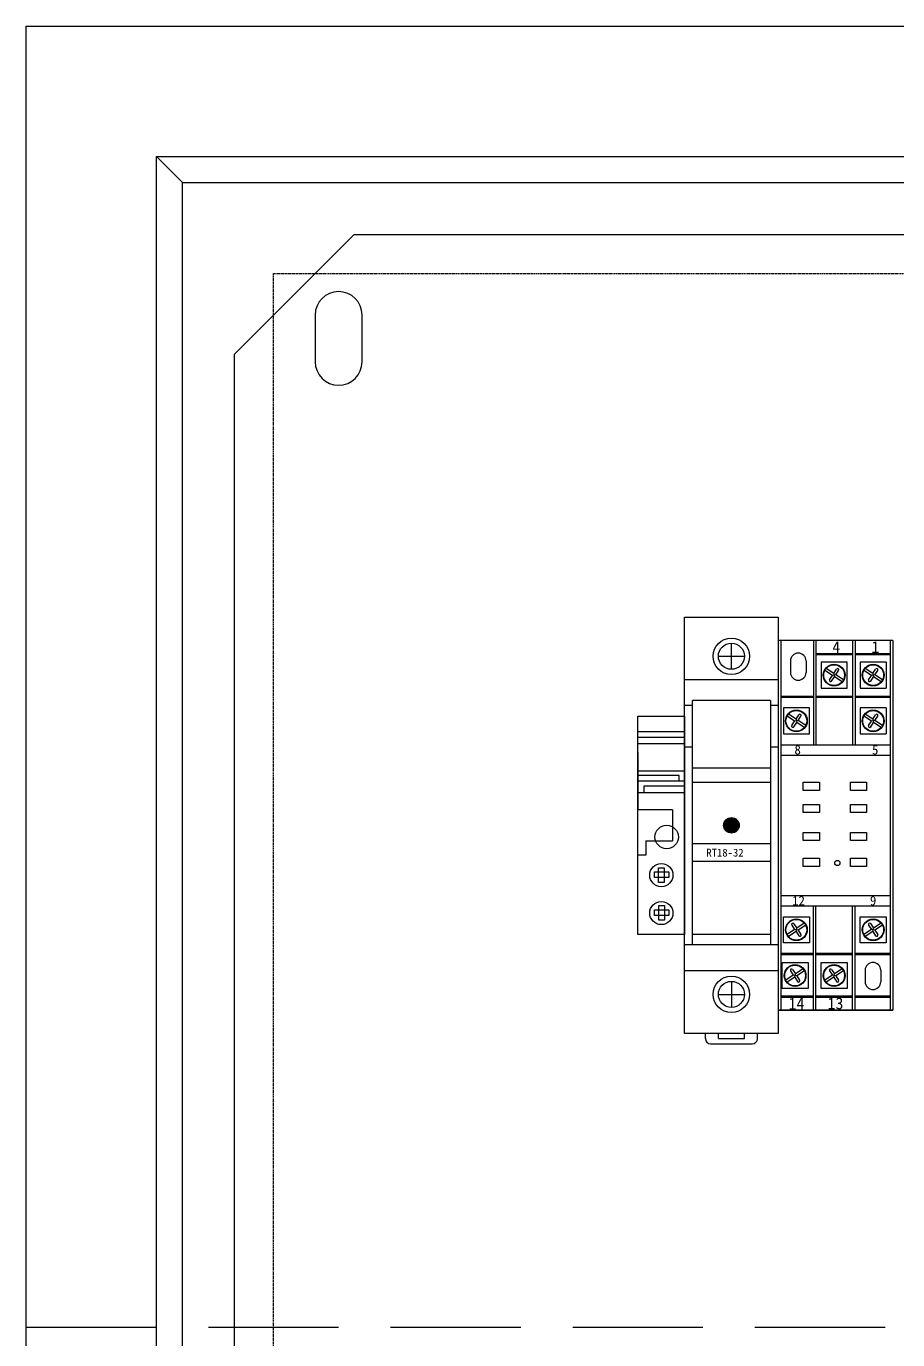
# Model space of a CAD drawing. Extents: x 1487280 to 1487680, y 431938 to 432438.
# Drawn here: x 1487279.6 to 1487447, y 432185.9 to 432438.4 of the extents above; entities that cross this region are included whole.
import ezdxf

# ---------------------------------------------------------------- set-up
doc = ezdxf.new("R2010")
doc.units = 0
doc.header["$MEASUREMENT"] = 0
doc.linetypes.add('LYJS-XX', pattern=[0.35, 0.25, -0.1])
for name, color, linetype in [('LY-JS-BJ', 7, 'Continuous'), ('LY-JS-YQJ', 7, 'Continuous'), ('布置图', 20, 'Continuous')]:
    doc.layers.add(name, color=color, linetype=linetype)
doc.layers.add('LY-二次控制图', color=7, linetype='Continuous', lineweight=18)

# ---------------------------------------------------------------- blocks, each defined once
blk = doc.blocks.new('端子堵头')
at = {"layer": 'LY-JS-YQJ'}
for p, q in [((0, 39.03), (9, 39.03)), ((0, 37.96), (9, 37.96)), ((0, 36.73), (9, 36.73)), ((0, 35), (0, 24)), ((9, 35), (9, 24)), ((9, 34.58), (9, 33.47)), ((0, 31.48), (9, 31.48)), ((7.97, 30.59), (0, 30.59)), ((7.97, 29.53), (7.97, 30.59)), ((0, 29.53), (9, 29.53)), ((1.25, 27.32), (1.25, 28.56)), ((1.25, 28.56), (9, 28.56)), ((0, 27.32), (9, 27.32)), ((6.66, 24), (0, 24)), ((6.66, 24), (6.66, 18)), ((1.59, 18), (1.59, 15.27)), ((1.59, 18), (6.66, 18)), ((1.59, 15.27), (0, 15.27))]:
    blk.add_line(p, q, dxfattribs=at)
for points in [[(0, 42), (9, 42), (9, 0), (0, 0)], [(5.06, 12.84), (5.06, 10.03), (3.99, 10.03), (3.99, 12.84)], [(3.2, 12.05), (6.01, 12.05), (6.01, 10.99), (3.2, 10.99)], [(5.13, 5.6), (5.13, 2.79), (4.06, 2.79), (4.06, 5.6)], [(3.2, 4.76), (6.01, 4.76), (6.01, 3.69), (3.2, 3.69)]]:
    blk.add_lwpolyline(points, close=True, dxfattribs=at)
for centre in [(4.54, 11.43), (4.54, 4.14)]:
    blk.add_circle(centre, 2.23, dxfattribs=at)
blk = doc.blocks.new('RT18保险 正视图')
at = {"layer": 'LY-JS-YQJ'}
blk.add_hatch(color=1, dxfattribs=at).paths.add_polyline_path([(1.5, -40, 1), (-1.5, -40, 1)])
for p, q in [((-9, -80), (-9, 0)), ((-9, 0), (9, 0)), ((9, 0), (9, -80)), ((0, -10.01), (0, -5.01)), ((-2.5, -7.51), (2.5, -7.51)), ((9, -12.01), (-9, -12.01)), ((-7.5, -17), (-9, -17)), ((7.5, -16), (-7.5, -16)), ((-7.5, -63), (-7.5, -16)), ((7.5, -16), (7.5, -63)), ((9, -17), (7.5, -17)), ((-7.5, -25), (-9, -25)), ((9, -25), (7.5, -25)), ((7.5, -29), (-7.5, -29)), ((7.5, -31.75), (-7.5, -31.75)), ((-7.5, -43.5), (7.5, -43.5)), ((-7.5, -46.9), (7.5, -46.9)), ((9, -63), (-9, -63)), ((7.5, -61), (-7.5, -61)), ((9, -67.99), (-9, -67.99)), ((0, -69.99), (0, -74.99)), ((-2.5, -72.49), (2.5, -72.49)), ((9, -80), (-9, -80)), ((-5, -81), (-5, -80)), ((-2.5, -81), (-2.5, -80)), ((2.5, -81), (2.5, -80)), ((5, -81), (5, -80)), ((-4, -82), (4, -82)), ((-2.5, -81), (2.5, -81))]:
    blk.add_line(p, q, dxfattribs=at)
for centre, radius in [((0, -7.51), 3.5), ((0, -7.51), 2.5), ((0, -72.49), 3.5), ((0, -72.49), 2.5)]:
    blk.add_circle(centre, radius, dxfattribs=at)
at = {"layer": 'LY-JS-YQJ', "color": 1}
blk.add_circle((0, -40), 1.5, dxfattribs=at)
at = {"layer": 'LY-JS-YQJ'}
for centre, start, end in [((-4, -81), 180, 270), ((4, -81), 270, 0)]:
    blk.add_arc(centre, 1, start, end, dxfattribs=at)
at = {"layer": 'LY-JS-YQJ', "insert": (-4.8, -44.5), "char_height": 1.5, "width": 12.3, "attachment_point": 1}
blk.add_mtext('RT18-32', dxfattribs=at)
blk = doc.blocks.new('RT18-32X-6A')
at = {"layer": 'LY-JS-YQJ'}
blk.add_blockref('RT18保险 正视图', (9, 80), dxfattribs=at)
blk = doc.blocks.new('HH52P')
at = {"layer": 'LY-JS-YQJ'}
for p, q in [((0, 71), (0, 0)), ((22, 71), (0, 71)), ((0, 71), (0, 68.5)), ((0.5, 71), (0.5, 0)), ((6.75, 71), (6.75, 51)), ((7.25, 71), (7.25, 51)), ((14.25, 71), (14.25, 51)), ((14.75, 71), (14.75, 51)), ((21.5, 71), (21.5, 0)), ((22, 71), (22, 0)), ((7.25, 68.5), (14.25, 68.5)), ((7.25, 68.3), (14.25, 68.3)), ((14.75, 68.5), (21.5, 68.5)), ((14.75, 68.3), (21.5, 68.3)), ((2.34, 67.09), (2.34, 64.88)), ((5.34, 67.09), (5.34, 64.88)), ((8.24, 66.87), (8.24, 61.87)), ((13.24, 66.87), (8.24, 66.87)), ((10.67, 64.71), (9.21, 65.67)), ((13.24, 61.87), (13.24, 66.87)), ((20.74, 66.87), (15.74, 66.87)), ((15.74, 66.87), (15.74, 61.87)), ((18.17, 64.71), (16.71, 65.67)), ((20.74, 66.87), (20.74, 61.87)), ((10.4, 64.3), (8.95, 65.27)), ((9.86, 63.48), (10.4, 64.3)), ((10.26, 63.22), (10.8, 64.04)), ((11.07, 64.44), (10.4, 64.3)), ((10.67, 64.71), (11.21, 65.53)), ((10.67, 64.71), (10.8, 64.04)), ((12.26, 63.08), (10.8, 64.04)), ((11.07, 64.44), (11.61, 65.26)), ((12.53, 63.48), (11.07, 64.44)), ((17.9, 64.3), (16.45, 65.27)), ((17.36, 63.48), (17.9, 64.3)), ((17.76, 63.22), (18.3, 64.04)), ((18.57, 64.44), (17.9, 64.3)), ((18.17, 64.71), (18.71, 65.53)), ((18.17, 64.71), (18.3, 64.04)), ((19.76, 63.08), (18.3, 64.04)), ((18.57, 64.44), (19.11, 65.26)), ((20.03, 63.48), (18.57, 64.44)), ((8.24, 61.87), (13.24, 61.87)), ((15.74, 61.87), (20.74, 61.87)), ((0.5, 60.3), (6.75, 60.3)), ((0.5, 60.1), (6.75, 60.1)), ((0.99, 58.07), (0.99, 53.07)), ((5.99, 58.07), (0.99, 58.07)), ((5.99, 53.07), (5.99, 58.07)), ((7.25, 60.3), (14.25, 60.3)), ((7.25, 60.1), (14.25, 60.1)), ((14.75, 60.3), (21.5, 60.3)), ((14.75, 60.1), (21.5, 60.1)), ((15.74, 58.07), (15.74, 53.07)), ((20.74, 58.07), (15.74, 58.07)), ((20.74, 58.07), (20.74, 53.07)), ((3.15, 55.51), (1.7, 56.47)), ((3.42, 55.91), (1.96, 56.87)), ((3.82, 55.64), (3.15, 55.51)), ((3.42, 55.91), (3.96, 56.73)), ((3.42, 55.91), (3.55, 55.24)), ((3.82, 55.64), (4.36, 56.46)), ((5.28, 54.68), (3.82, 55.64)), ((17.9, 55.51), (16.45, 56.47)), ((18.17, 55.91), (16.71, 56.87)), ((18.57, 55.64), (17.9, 55.51)), ((18.17, 55.91), (18.71, 56.73)), ((18.17, 55.91), (18.3, 55.24)), ((18.57, 55.64), (19.11, 56.46)), ((20.03, 54.68), (18.57, 55.64)), ((0.99, 53.07), (5.99, 53.07)), ((2.61, 54.68), (3.15, 55.51)), ((3.01, 54.42), (3.55, 55.24)), ((5.01, 54.28), (3.55, 55.24)), ((15.74, 53.07), (20.74, 53.07)), ((17.36, 54.68), (17.9, 55.51)), ((17.76, 54.42), (18.3, 55.24)), ((19.76, 54.28), (18.3, 55.24)), ((0.5, 51), (21.5, 51)), ((0.5, 49), (21.5, 49)), ((0.5, 22), (21.5, 22)), ((0.5, 20), (21.5, 20)), ((0.99, 17.93), (5.99, 17.93)), ((0.99, 12.93), (0.99, 17.93)), ((5.99, 17.93), (5.99, 12.93)), ((6.75, 0), (6.75, 20)), ((7.25, 0), (7.25, 20)), ((14.25, 0), (14.25, 20)), ((14.75, 0), (14.75, 20)), ((15.74, 17.93), (20.74, 17.93)), ((15.74, 12.93), (15.74, 17.93)), ((20.74, 17.93), (20.74, 12.93)), ((3.15, 15.49), (1.7, 14.53)), ((2.61, 16.32), (3.15, 15.49)), ((3.01, 16.58), (3.55, 15.76)), ((3.82, 15.36), (3.15, 15.49)), ((3.42, 15.09), (3.55, 15.76)), ((5.01, 16.72), (3.55, 15.76)), ((5.28, 16.32), (3.82, 15.36)), ((3.82, 15.36), (4.36, 14.54)), ((17.9, 15.49), (16.45, 14.53)), ((17.36, 16.32), (17.9, 15.49)), ((17.76, 16.58), (18.3, 15.76)), ((18.57, 15.36), (17.9, 15.49)), ((18.17, 15.09), (18.3, 15.76)), ((19.76, 16.72), (18.3, 15.76)), ((20.03, 16.32), (18.57, 15.36)), ((18.57, 15.36), (19.11, 14.54)), ((5.99, 12.93), (0.99, 12.93)), ((3.42, 15.09), (1.96, 14.13)), ((3.42, 15.09), (3.96, 14.27)), ((20.74, 12.93), (15.74, 12.93)), ((18.17, 15.09), (16.71, 14.13)), ((18.17, 15.09), (18.71, 14.27)), ((0.5, 10.9), (6.75, 10.9)), ((0.5, 10.7), (6.75, 10.7)), ((7.25, 10.9), (14.25, 10.9)), ((7.25, 10.7), (14.25, 10.7)), ((14.75, 10.9), (21.5, 10.9)), ((14.75, 10.7), (21.5, 10.7)), ((0.74, 9.13), (5.74, 9.13)), ((0.74, 4.13), (0.74, 9.13)), ((2.76, 7.78), (3.3, 6.96)), ((4.76, 7.92), (3.3, 6.96)), ((5.74, 9.13), (5.74, 4.13)), ((8.24, 4.13), (8.24, 9.13)), ((8.24, 9.13), (13.24, 9.13)), ((10.26, 7.78), (10.8, 6.96)), ((12.26, 7.92), (10.8, 6.96)), ((13.24, 9.13), (13.24, 4.13)), ((16.7, 7.65), (16.7, 5.44)), ((19.7, 7.65), (19.7, 5.44)), ((2.9, 6.7), (1.45, 5.73)), ((3.17, 6.29), (1.71, 5.33)), ((2.36, 7.52), (2.9, 6.7)), ((3.57, 6.56), (2.9, 6.7)), ((3.17, 6.29), (3.3, 6.96)), ((3.17, 6.29), (3.71, 5.47)), ((5.03, 7.52), (3.57, 6.56)), ((3.57, 6.56), (4.11, 5.74)), ((10.4, 6.7), (8.95, 5.73)), ((10.67, 6.29), (9.21, 5.33)), ((9.86, 7.52), (10.4, 6.7)), ((11.07, 6.56), (10.4, 6.7)), ((10.67, 6.29), (10.8, 6.96)), ((10.67, 6.29), (11.21, 5.47)), ((12.53, 7.52), (11.07, 6.56)), ((11.07, 6.56), (11.61, 5.74)), ((0.5, 2.7), (6.75, 2.7)), ((5.74, 4.13), (0.74, 4.13)), ((7.25, 2.7), (14.25, 2.7)), ((13.24, 4.13), (8.24, 4.13)), ((14.75, 2.7), (21.5, 2.7)), ((0, 0), (22, 0)), ((22, 0), (0, 0)), ((0.5, 2.5), (6.75, 2.5)), ((7.25, 2.5), (14.25, 2.5)), ((14.75, 2.5), (21.5, 2.5))]:
    blk.add_line(p, q, dxfattribs=at)
for points in [[(4.81, 43.81), (7.91, 43.81), (7.91, 42.22), (4.81, 42.22)], [(13.87, 43.81), (16.97, 43.81), (16.97, 42.22), (13.87, 42.22)], [(4.81, 39.53), (7.91, 39.53), (7.91, 37.95), (4.81, 37.95)], [(13.87, 39.53), (16.97, 39.53), (16.97, 37.95), (13.87, 37.95)], [(4.81, 34.15), (7.91, 34.15), (7.91, 32.57), (4.81, 32.57)], [(13.87, 34.15), (16.97, 34.15), (16.97, 32.57), (13.87, 32.57)], [(4.81, 29.16), (7.91, 29.16), (7.91, 27.58), (4.81, 27.58)], [(13.87, 29.16), (16.97, 29.16), (16.97, 27.58), (13.87, 27.58)]]:
    blk.add_lwpolyline(points, close=True, dxfattribs=at)
for centre, radius in [((10.74, 64.37), 2.09), ((10.74, 64.37), 2), ((18.24, 64.37), 2.09), ((18.24, 64.37), 2), ((3.49, 55.57), 2.09), ((3.49, 55.57), 2), ((18.24, 55.57), 2.09), ((18.24, 55.57), 2), ((11.36, 28.27), 0.5), ((3.49, 15.43), 2.09), ((3.49, 15.43), 2), ((18.24, 15.43), 2.09), ((18.24, 15.43), 2), ((3.24, 6.63), 2.09), ((3.24, 6.63), 2), ((10.74, 6.63), 2.09), ((10.74, 6.63), 2)]:
    blk.add_circle(centre, radius, dxfattribs=at)
for centre, radius, start, end in [((3.84, 67.09), 1.5, 0, 180), ((11.41, 65.39), 0.24, 326.5949, 146.5949), ((18.91, 65.39), 0.24, 326.5949, 146.5949), ((3.84, 64.88), 1.5, 180, 0), ((10.06, 63.35), 0.24, 146.5949, 326.5949), ((17.56, 63.35), 0.24, 146.5949, 326.5949), ((4.16, 56.6), 0.24, 326.5949, 146.5949), ((18.91, 56.6), 0.24, 326.5949, 146.5949), ((2.81, 54.55), 0.24, 146.5949, 326.5949), ((17.56, 54.55), 0.24, 146.5949, 326.5949), ((2.81, 16.45), 0.24, 33.4051, 213.4051), ((17.56, 16.45), 0.24, 33.4051, 213.4051), ((4.16, 14.4), 0.24, 213.4051, 33.4051), ((18.91, 14.4), 0.24, 213.4051, 33.4051), ((2.56, 7.65), 0.24, 33.4051, 213.4051), ((10.06, 7.65), 0.24, 33.4051, 213.4051), ((18.2, 7.65), 1.5, 0, 180), ((3.91, 5.61), 0.24, 213.4051, 33.4051), ((11.41, 5.61), 0.24, 213.4051, 33.4051), ((18.2, 5.44), 1.5, 180, 0)]:
    blk.add_arc(centre, radius, start, end, dxfattribs=at)
for s, insert, char_height, width, attachment_point in [('{\\fSimSun|b0|i0|c134|p2;4}', (10.4, 70.88), 2.25, 1.0919, 1), ('{\\fSimSun|b0|i0|c134|p2;1}', (17.9, 70.88), 2.25, 1.0919, 1), ('{\\fSimSun|b0|i0|c134|p2;8}', (3.12, 50.91), 1.8, 0.8735, 1), ('{\\fSimSun|b0|i0|c134|p2;5}', (18.02, 50.91), 1.8, 0.8735, 1), ('{\\fSimSun|b0|i0|c134|p2;12}', (2.68, 21.91), 1.8, 0.8735, 1), ('{\\fSimSun|b0|i0|c134|p2;9}', (17.62, 21.91), 1.8, 0.8735, 1), ('{\\fSimSun|b0|i0|c134|p2;14}', (1.97, 0.12), 2.25, 1.0919, 7), ('{\\fSimSun|b0|i0|c134|p2;13}', (9.47, 0.12), 2.25, 1.0919, 7)]:
    blk.add_mtext(s, dxfattribs=dict(at, insert=insert, char_height=char_height, width=width, attachment_point=attachment_point))
blk = doc.blocks.new('400-500-明-底板')
at = {"layer": 'LY-JS-BJ', "color": 1}
blk.add_lwpolyline([(-137, 210), (137, 210), (160, 187), (160, -187), (137, -210), (-137, -210), (-160, -187), (-160, 187)], close=True, dxfattribs=at)
blk.add_lwpolyline([(-135.5, 185.5), (-135.5, 194.5, 1), (-144.5, 194.5), (-144.5, 185.5, 1)], format="xyb", close=True, dxfattribs=at)

msp = doc.modelspace()

# ---------------------------------------------------------------- linework, layer by layer
at = {"color": 6}
msp.add_circle((1487402.6, 432282.55), 2.25, dxfattribs=at)
at = {"layer": 'LY-JS-BJ', "color": 6, "ltscale": 50}
msp.add_line((1487304.57, 432413.37), (1487309.57, 432408.37), dxfattribs=at)
at = {"layer": 'LY-JS-BJ', "color": 6, "linetype": 'LYJS-XX', "ltscale": 100}
msp.add_line((1487279.57, 432188.37), (1487679.57, 432188.37), dxfattribs=at)
at = {"layer": 'LY-JS-BJ', "color": 6, "ltscale": 50}
for points in [[(1487304.57, 432413.37), (1487654.57, 432413.37), (1487654.57, 431963.37), (1487304.57, 431963.37)], [(1487309.57, 432408.37), (1487649.57, 432408.37), (1487649.57, 431968.37), (1487309.57, 431968.37)]]:
    msp.add_lwpolyline(points, close=True, dxfattribs=at)
at = {"layer": 'LY-JS-BJ', "color": 6, "linetype": 'LYJS-XX', "lineweight": -3}
msp.add_lwpolyline([(1487327.07, 432390.87), (1487632.07, 432390.87), (1487632.07, 431985.87), (1487327.07, 431985.87)], close=True, dxfattribs=at)
at = {"layer": '布置图', "ltscale": 50}
msp.add_lwpolyline([(1487279.57, 432438.37), (1487679.57, 432438.37), (1487679.57, 431938.37), (1487279.57, 431938.37)], close=True, dxfattribs=at)

# ---------------------------------------------------------------- block references
at = {"layer": 'LY-JS-BJ', "color": 6, "lineweight": -3}
msp.add_blockref('400-500-明-底板', (1487479.57, 432188.37), dxfattribs=at)
at = {"layer": 'LY-二次控制图', "color": 6, "lineweight": -3}
for name, p in [('RT18-32X-6A', (1487406.04, 432244.8)), ('HH52P', (1487424.04, 432249.3)), ('端子堵头', (1487397.04, 432263.8))]:
    msp.add_blockref(name, p, dxfattribs=at)

doc.saveas('drawing.dxf')
